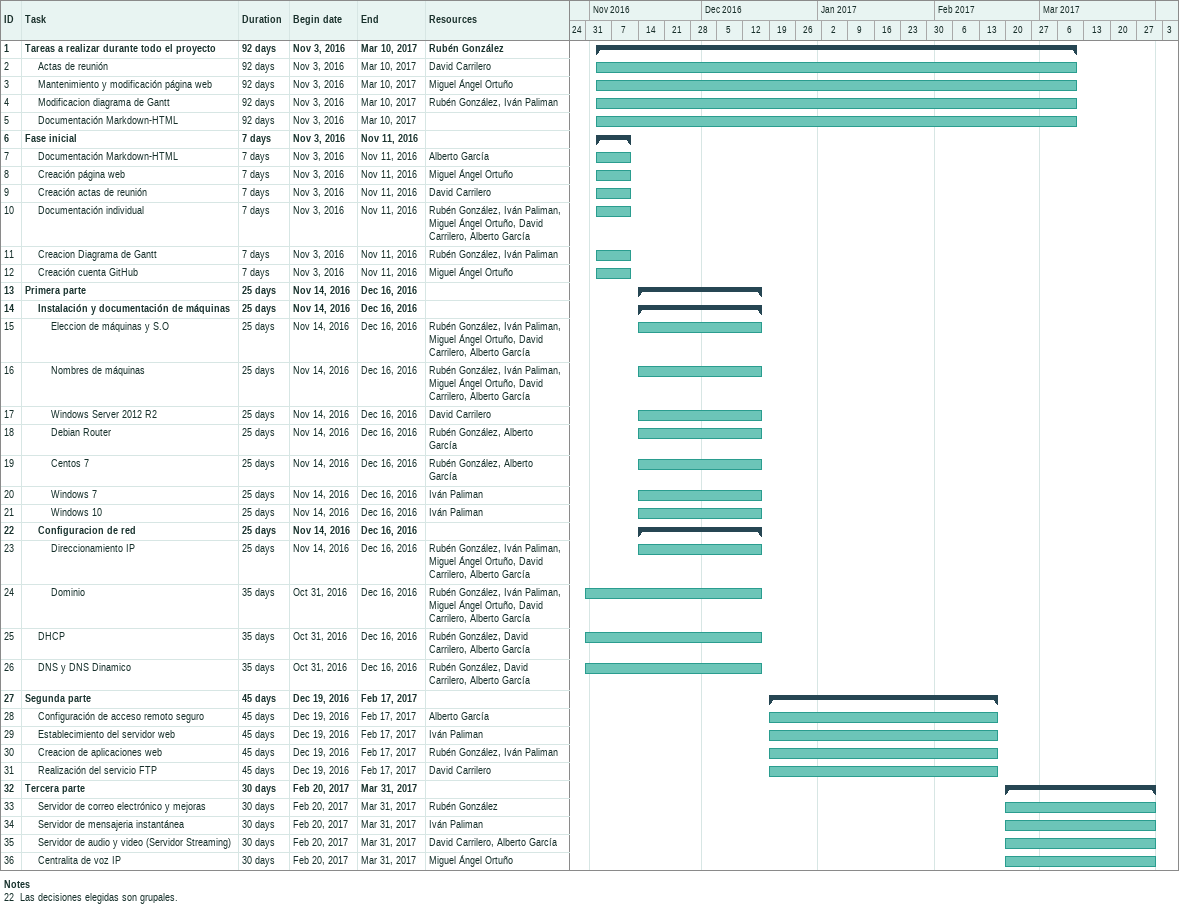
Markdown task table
| ID | Level | Task | Duration | Start | Finish | Resources |
|---|---|---|---|---|---|---|
| 1 | 1 | **Tareas a realizar durante todo el proyecto** | 92d | 2016-11-03 | 2017-03-10 | Rubén González |
| 2 | 2 | Actas de reunión | 92d | 2016-11-03 | 2017-03-10 | David Carrilero |
| 3 | 2 | Mantenimiento y modificación página web | 92d | 2016-11-03 | 2017-03-10 | Miguel Ángel Ortuño |
| 4 | 2 | Modificacion diagrama de Gantt | 92d | 2016-11-03 | 2017-03-10 | Rubén González, Iván Paliman |
| 5 | 2 | Documentación Markdown-HTML | 92d | 2016-11-03 | 2017-03-10 |  |
| 6 | 1 | **Fase inicial** | 7d | 2016-11-03 | 2016-11-11 |  |
| 7 | 2 | Documentación Markdown-HTML | 7d | 2016-11-03 | 2016-11-11 | Alberto García |
| 8 | 2 | Creación página web | 7d | 2016-11-03 | 2016-11-11 | Miguel Ángel Ortuño |
| 9 | 2 | Creación actas de reunión | 7d | 2016-11-03 | 2016-11-11 | David Carrilero |
| 10 | 2 | Documentación individual | 7d | 2016-11-03 | 2016-11-11 | Rubén González, Iván Paliman, Miguel Ángel Ortuño, David Carrilero, Alberto García |
| 11 | 2 | Creacion Diagrama de Gantt | 7d | 2016-11-03 | 2016-11-11 | Rubén González, Iván Paliman |
| 12 | 2 | Creación cuenta GitHub | 7d | 2016-11-03 | 2016-11-11 | Miguel Ángel Ortuño |
| 13 | 1 | **Primera parte** | 25d | 2016-11-14 | 2016-12-16 |  |
| 14 | 2 | **Instalación y documentación de máquinas** | 25d | 2016-11-14 | 2016-12-16 |  |
| 15 | 3 | Eleccion de máquinas y S.O | 25d | 2016-11-14 | 2016-12-16 | Rubén González, Iván Paliman, Miguel Ángel Ortuño, David Carrilero, Alberto García |
| 16 | 3 | Nombres de máquinas | 25d | 2016-11-14 | 2016-12-16 | Rubén González, Iván Paliman, Miguel Ángel Ortuño, David Carrilero, Alberto García |
| 17 | 3 | Windows Server 2012 R2 | 25d | 2016-11-14 | 2016-12-16 | David Carrilero |
| 18 | 3 | Debian Router | 25d | 2016-11-14 | 2016-12-16 | Rubén González, Alberto García |
| 19 | 3 | Centos 7 | 25d | 2016-11-14 | 2016-12-16 | Rubén González, Alberto García |
| 20 | 3 | Windows 7 | 25d | 2016-11-14 | 2016-12-16 | Iván Paliman |
| 21 | 3 | Windows 10 | 25d | 2016-11-14 | 2016-12-16 | Iván Paliman |
| 22 | 2 | **Configuracion de red** | 25d | 2016-11-14 | 2016-12-16 |  |
| 23 | 3 | Direccionamiento IP | 25d | 2016-11-14 | 2016-12-16 | Rubén González, Iván Paliman, Miguel Ángel Ortuño, David Carrilero, Alberto García |
| 24 | 3 | Dominio | 35d | 2016-10-31 | 2016-12-16 | Rubén González, Iván Paliman, Miguel Ángel Ortuño, David Carrilero, Alberto García |
| 25 | 2 | DHCP | 35d | 2016-10-31 | 2016-12-16 | Rubén González, David Carrilero, Alberto García |
| 26 | 2 | DNS y DNS Dinamico | 35d | 2016-10-31 | 2016-12-16 | Rubén González, David Carrilero, Alberto García |
| 27 | 1 | **Segunda parte** | 45d | 2016-12-19 | 2017-02-17 |  |
| 28 | 2 | Configuración de acceso remoto seguro | 45d | 2016-12-19 | 2017-02-17 | Alberto García |
| 29 | 2 | Establecimiento del servidor web | 45d | 2016-12-19 | 2017-02-17 | Iván Paliman |
| 30 | 2 | Creacion de aplicaciones web | 45d | 2016-12-19 | 2017-02-17 | Rubén González, Iván Paliman |
| 31 | 2 | Realización del servicio FTP | 45d | 2016-12-19 | 2017-02-17 | David Carrilero |
| 32 | 1 | **Tercera parte** | 30d | 2017-02-20 | 2017-03-31 |  |
| 33 | 2 | Servidor de correo electrónico y mejoras | 30d | 2017-02-20 | 2017-03-31 | Rubén González |
| 34 | 2 | Servidor de mensajeria instantánea | 30d | 2017-02-20 | 2017-03-31 | Iván Paliman |
| 35 | 2 | Servidor de audio y video (Servidor Streaming) | 30d | 2017-02-20 | 2017-03-31 | David Carrilero, Alberto García |
| 36 | 2 | Centralita de voz IP | 30d | 2017-02-20 | 2017-03-31 | Miguel Ángel Ortuño |

Notes
- 22: Las decisiones elegidas son grupales.
